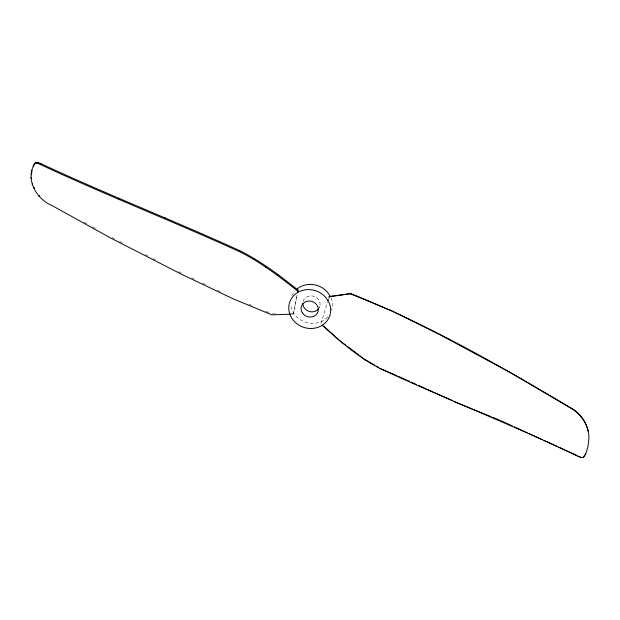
<?xml version="1.0" encoding="UTF-8"?>
<svg xmlns="http://www.w3.org/2000/svg" width="620" height="620" viewBox="0 0 620 620"><rect width="100%" height="100%" fill="white"/><g stroke="black" fill="none" stroke-linecap="round" stroke-linejoin="round"><path stroke-width="0.46" stroke-dasharray="3.1 2.33" d="M291.516 314.138L293.376 314.077L297.026 294.787M293.376 314.077L297.205 294.748M320.92 323.609L327.616 301.894M327.933 300.909L328.786 298.15M319.246 307.985L319.835 306.257M272.296 313.898L276.962 313.728M290.935 313.216L293.733 313.115M249.139 304.335L251.813 305.435M266.065 311.325L270.522 313.162M191.596 277.923L195.928 279.976M202.849 283.27L205.445 284.502M217.558 290.261L220.154 291.493M112.011 237.537L114.568 238.855M119.699 241.475L122.264 242.784M145.336 254.595L147.901 255.905M153.024 258.532L155.589 259.842M178.661 271.645L181.226 272.955M84.134 222.169L87.513 224.037M92.581 226.835L95.953 228.703M327.802 316.897A21.142 19.251 18.8 0 1 305.59 322.191A21.142 19.251 18.8 0 1 290.64 304.854M291.95 295.763A21.142 19.251 18.8 0 1 295.143 290.819M331.01 297.871A21.142 19.251 18.8 0 1 331.576 310.387M303.103 301.46A8.703 7.928 18.8 0 1 314.301 296.453A8.703 7.928 18.8 0 1 319.339 307.551"/><path stroke-width="0.93" d="M290.586 314.177L271.947 314.859L233.639 299.042L181.722 274.358L110.794 238.065L51.7 205.391C35.828 198.826 24.304 177.746 35.565 162.487L37.952 162.425L40.889 163.633C106.469 194.262 173.879 220.612 239.715 250.635C260.842 261.121 279.705 275.497 298.073 290.16L297.732 291.997M31.558 174.755L31.891 170.423L31.535 171.383M329.282 296.531L329.065 297.228L329.298 296.469L350.835 293.624C427.327 324.074 499.022 365.273 569.695 407.193C581.544 413.238 589.093 425.452 588.923 438.72L587.931 446.904L585.73 453.863L583.466 457.281L581.002 457.575L578.065 456.367C512.794 424.971 445.207 398.924 379.603 368.288C358.259 357.205 339.954 341.287 322.253 325.206M329.22 296.81L350.835 293.624M342.015 342.759L323.741 326.12M365.203 360.096L359.871 355.71M588.217 430.644L588.14 430.985C585.683 420.662 578.909 412.602 569.617 407.534L511.136 373.031L440.735 335.188L389.135 309.442M379.603 368.288L397.195 375.813M454.065 401.714L491.288 416.718M578.065 456.367L580.343 456.932M583.466 457.281L585.73 453.863M33.565 165.137L33.209 166.09L35.565 162.487M31 178.32L31.357 177.359M35.208 163.448L37.595 163.378L37.952 162.425M32.232 184.744L32.589 183.784M298.073 290.16L297.716 291.121C279.356 276.458 260.485 262.082 239.367 251.588C173.523 221.572 106.113 195.222 40.54 164.595L40.889 163.633M34.131 188.317L34.48 187.356M39.099 196.494L39.455 195.533M118.746 199.64L119.102 198.679M164.742 218.635L165.091 217.674M239.367 251.588L239.715 250.635M253.89 259.385L254.246 258.424M265.716 267.367L266.073 266.406M277.543 275.35L277.899 274.389M37.595 163.378L40.54 164.595M350.757 293.965L389.058 309.783M493.055 417.454L500.131 420.375M398.947 376.596L409.464 381.315M411.215 382.106L416.469 384.462M418.221 385.253L433.117 391.941M434.868 392.724L452.391 400.59M501.007 420.779L512.407 425.979M514.158 426.785L527.302 432.791M529.054 433.589L542.206 439.603M543.957 440.401L557.101 446.408M558.853 447.214L577.259 455.623M365.281 359.755L374.875 365.219M376.479 366.126L378.874 367.49M342.093 342.418L345.96 345.309M347.502 346.464L358.321 354.555M330.274 296.283L327.244 291.904A21.142 19.251 18.8 0 0 296.352 289.602M318.61 308.729A8.703 7.928 18.8 0 1 308.993 311.387A8.703 7.928 18.8 0 1 302.839 303.513M327.903 300.584L325.477 297.089A21.142 19.251 18.8 0 0 290.532 300.181A21.142 19.251 18.8 0 0 310.139 328.492A21.142 19.251 18.8 0 0 328.507 301.467L327.903 300.584M302.297 312.751A8.703 7.928 18.8 0 0 317.238 313.34A8.703 7.928 18.8 0 0 309.582 301.041A8.703 7.928 18.8 0 0 302.297 312.751"/></g></svg>
